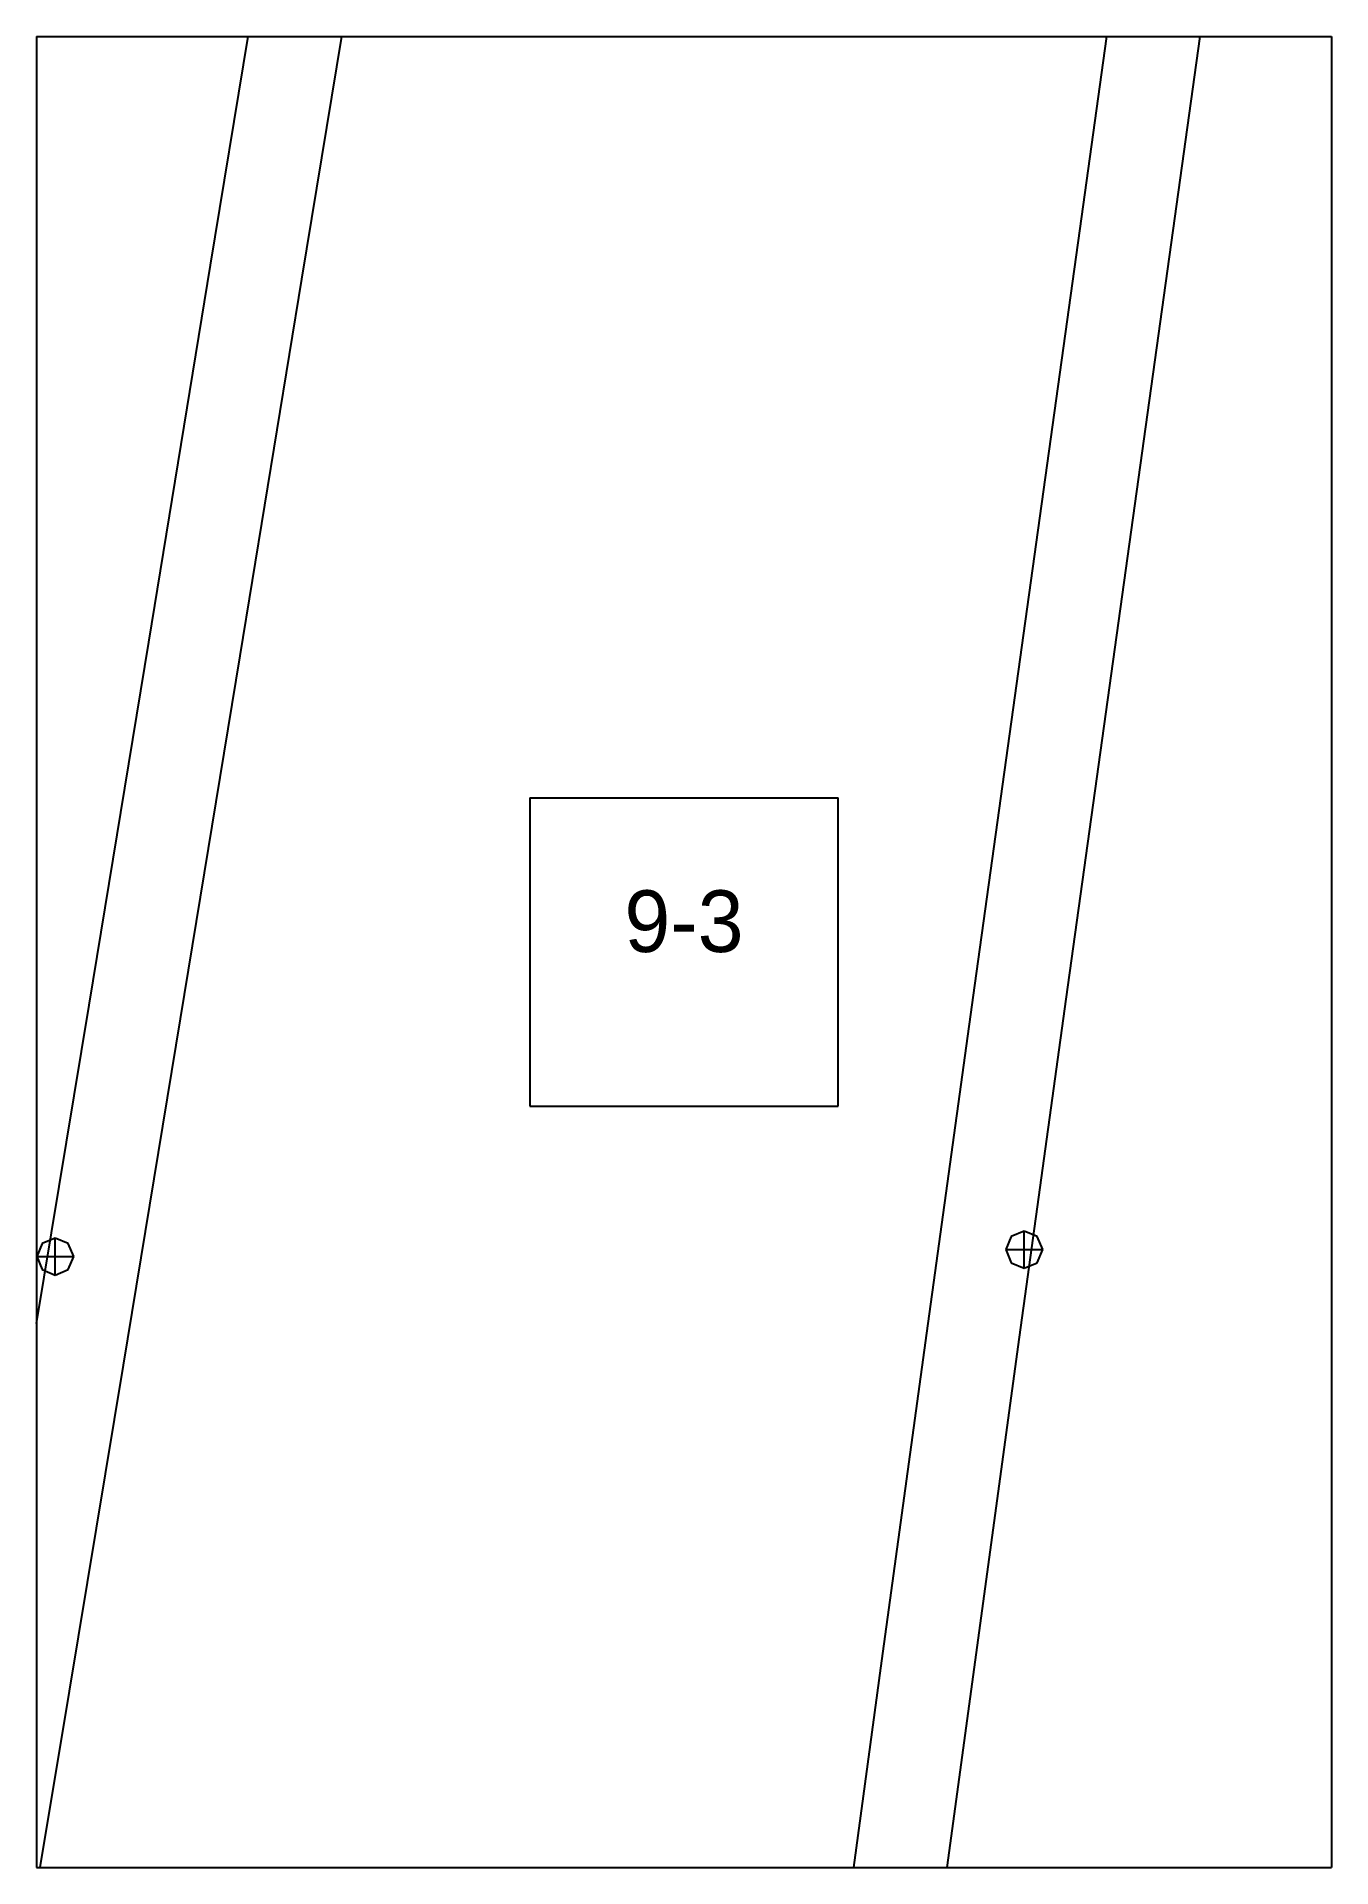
# Paper-space layout 'Plan 9-3' of a CAD drawing. Header units: metres, sheet in millimetres. Extents: x 0 to 210, y 0 to 297.
# The model-space entities are those that its viewports show. They can reach past a viewport. Long polylines and large blocks are cut down to what shows.
import ezdxf
from ezdxf.enums import TextEntityAlignment as Align

# ---------------------------------------------------------------- set-up
doc = ezdxf.new("R2010")
doc.units = ezdxf.units.M
for name, color, linetype in [('default', 7, 'Continuous'), ('TEXTLAYER', 7, 'Continuous'), ('VIEWPORTS', 7, 'Continuous')]:
    doc.layers.add(name, color=color, linetype=linetype)

msp = doc.modelspace()

# ---------------------------------------------------------------- linework, layer by layer
at = {"color": 9}
for p, q in [((420, -2079), (420, -2376)), ((420, -2079), (420, -2376)), ((630, -2079), (630, -2376)), ((630, -2079), (630, -2376)), ((210, -2376), (420, -2376)), ((210, -2376), (420, -2376)), ((420, -2376), (630, -2376)), ((420, -2376), (420, -2673)), ((420, -2376), (630, -2376)), ((420, -2376), (420, -2673)), ((630, -2376), (840, -2376)), ((630, -2376), (630, -2673)), ((630, -2376), (840, -2376)), ((630, -2376), (630, -2673)), ((500, -2499.5), (550, -2499.5)), ((500, -2499.5), (500, -2549.5)), ((550, -2549.5), (550, -2499.5)), ((500, -2549.5), (550, -2549.5)), ((210, -2673), (420, -2673)), ((210, -2673), (420, -2673)), ((420, -2673), (630, -2673)), ((420, -2673), (420, -2970)), ((420, -2673), (630, -2673)), ((420, -2673), (420, -2970)), ((630, -2673), (840, -2673)), ((630, -2673), (630, -2970)), ((630, -2673), (840, -2673)), ((630, -2673), (630, -2970))]:
    msp.add_line(p, q, dxfattribs=at)
at = {"layer": 'default', "color": 7, "linetype": 'Continuous'}
for p, q in [((588.92, -2409.47), (597.73, -2346.28)), ((603.75, -2411.72), (612.56, -2348.52)), ((448.21, -2413.09), (458.54, -2350.13)), ((463.04, -2415.34), (473.37, -2352.38)), ((580.38, -2470.84), (588.92, -2409.47)), ((438.18, -2474.22), (448.21, -2413.09)), ((595.21, -2473.08), (603.75, -2411.72)), ((453.01, -2476.47), (463.04, -2415.34)), ((572.17, -2529.94), (580.38, -2470.84)), ((587, -2532.17), (595.21, -2473.08)), ((428.51, -2533.1), (438.18, -2474.22)), ((443.34, -2535.35), (453.01, -2476.47)), ((564.38, -2586.33), (572.17, -2529.94)), ((419.26, -2589.27), (428.51, -2533.1)), ((579.21, -2588.56), (587, -2532.17)), ((434.09, -2591.52), (443.34, -2535.35)), ((420.89, -2571.78), (420.01, -2573.9)), ((423.01, -2570.9), (420.89, -2571.78)), ((425.13, -2571.78), (423.01, -2570.9)), ((423.01, -2576.9), (423.01, -2570.9)), ((426.01, -2573.9), (425.13, -2571.78)), ((578.06, -2570.65), (577.18, -2572.77)), ((580.18, -2569.77), (578.06, -2570.65)), ((582.3, -2570.65), (580.18, -2569.77)), ((580.18, -2575.77), (580.18, -2569.77)), ((583.18, -2572.77), (582.3, -2570.65)), ((420.01, -2573.9), (420.89, -2576.02)), ((420.01, -2573.9), (426.01, -2573.9)), ((425.13, -2576.02), (426.01, -2573.9)), ((577.18, -2572.77), (578.06, -2574.9)), ((577.18, -2572.77), (583.18, -2572.77)), ((578.06, -2574.9), (580.18, -2575.77)), ((580.18, -2575.77), (582.3, -2574.9)), ((582.3, -2574.9), (583.18, -2572.77)), ((420.89, -2576.02), (423.01, -2576.9)), ((423.01, -2576.9), (425.13, -2576.02)), ((557.11, -2639.47), (564.38, -2586.33)), ((410.48, -2642.17), (419.26, -2589.27)), ((571.95, -2641.7), (579.21, -2588.56)), ((425.32, -2644.42), (434.09, -2591.52)), ((550.4, -2688.66), (557.11, -2639.47)), ((565.23, -2690.89), (571.95, -2641.7)), ((417.19, -2693.4), (425.32, -2644.42))]:
    msp.add_line(p, q, dxfattribs=at)

# ---------------------------------------------------------------- texts
at = {"layer": 'TEXTLAYER', "color": 1}
msp.add_text('9-3', height=10, dxfattribs=at).set_placement((525, -2524.5), align=Align.CENTER)

psp = doc.layouts.new('Plan 9-3')

# ---------------------------------------------------------------- viewports
at = {"layer": 'VIEWPORTS'}
psp.add_viewport(center=(105, 148.5), size=(210, 297), view_center_point=(525, -2524.5), view_height=297, dxfattribs=at)

doc.saveas('drawing.dxf')
